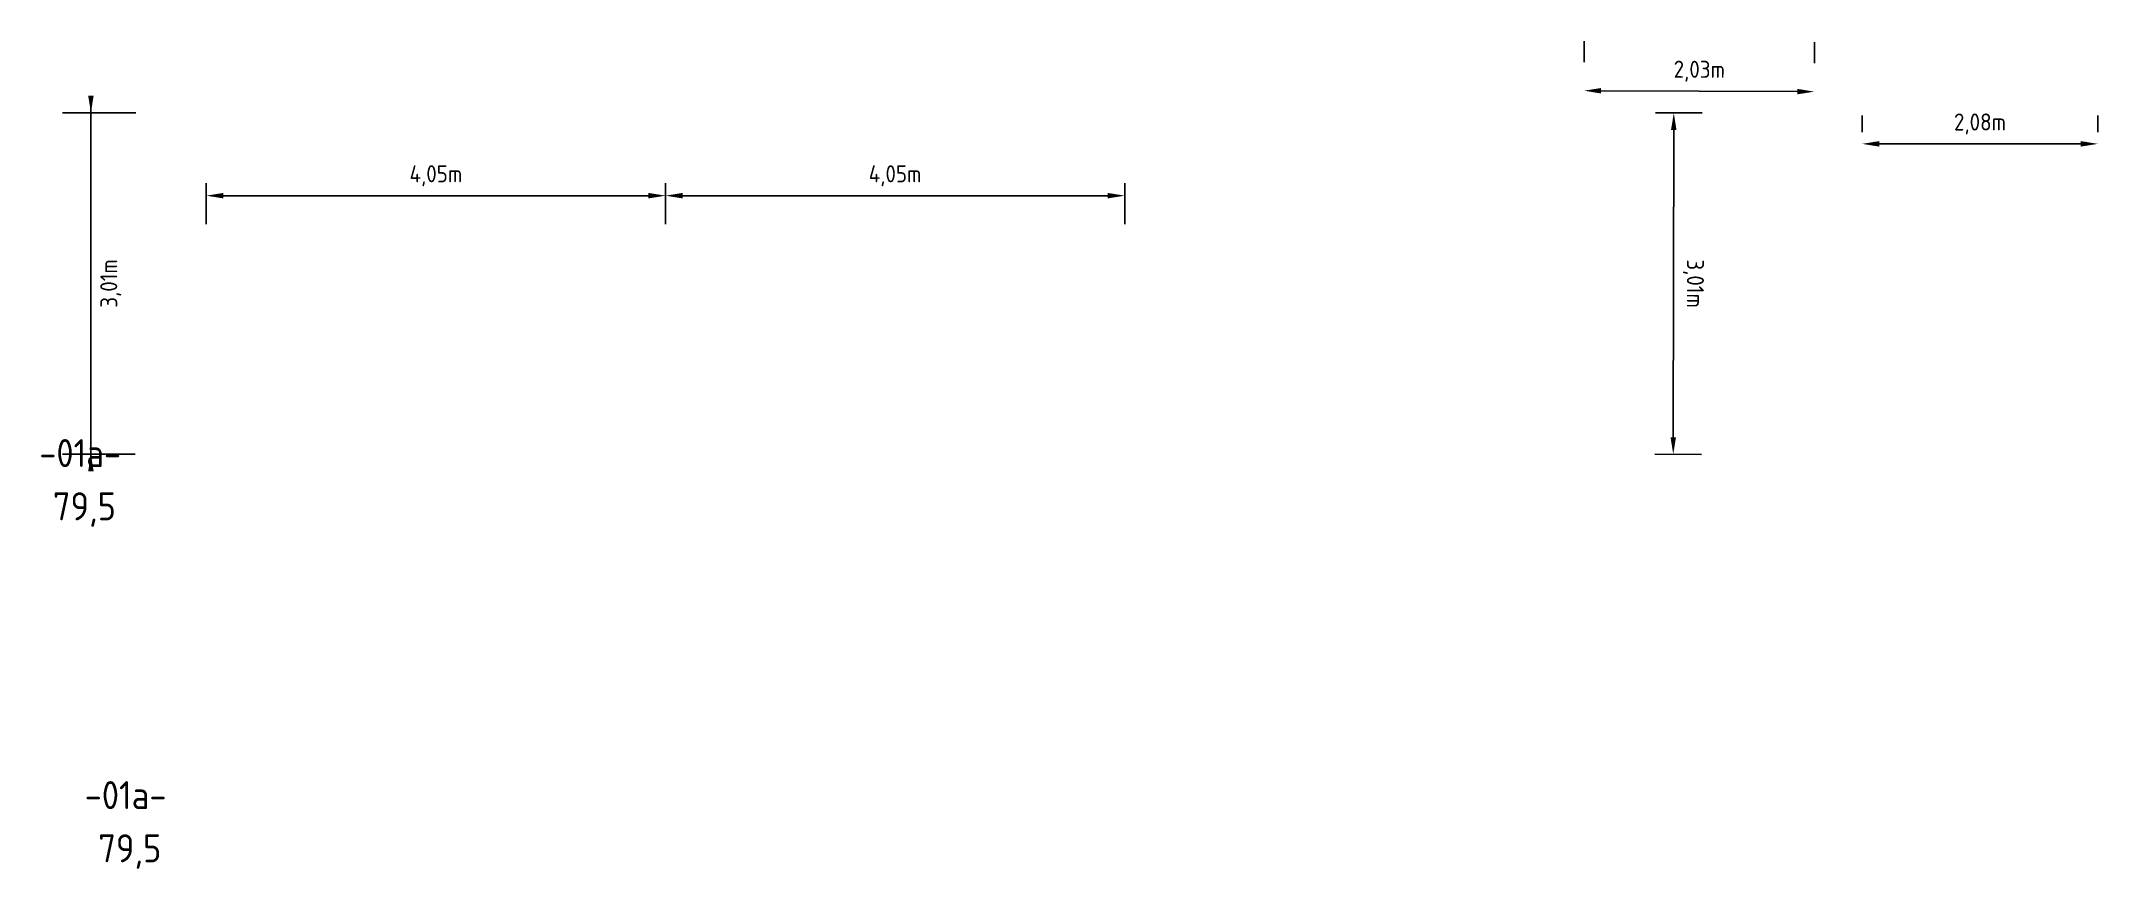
# Model space of a CAD drawing. Header units: metres. Extents: x -45254.5 to -45236.4, y 56439 to 56446.3.
import ezdxf

# ---------------------------------------------------------------- set-up
doc = ezdxf.new("R2010")
doc.units = ezdxf.units.M
doc.layers.add('LUMINOTÉCNICO', color=5, linetype='Continuous')
doc.styles.get("Standard").update_dxf_attribs({"font": 'ISOCP'})
doc.dimstyles.new('ISO-25', dxfattribs={"dimtxt": 1, "dimasz": 1, "dimexe": 1.25, "dimexo": 0.625, "dimgap": 0.5, "dimtad": 1, "dimlunit": 6, "dimtxsty": 'Standard', "dimcen": 2.5, "dimazin": 3, "dimtfac": 1, "dimtmove": 0, "dimatfit": 0})

# ---------------------------------------------------------------- blocks, each defined once
blk = doc.blocks.new('_CLOSEDFILLED')
at = {"color": 0, "linetype": 'BYBLOCK'}
blk.add_solid([(-1, 0.16), (0, 0), (-1, -0.16)], dxfattribs=at)
blk = doc.blocks.new('*D110')
for p, q in [((-45248.973, 56445.031), (-45248.973, 56444.671)), ((-45248.823, 56444.921), (-45245.078, 56444.921)), ((-45244.928, 56445.031), (-45244.928, 56444.671))]:
    blk.add_line(p, q)
at = {"layer": 'Defpoints'}
for p in [(-45248.973, 56445.656), (-45244.928, 56445.656), (-45248.973, 56444.921)]:
    blk.add_point(p, dxfattribs=at)
at = {"layer": 'LUMINOTÉCNICO', "xscale": 0.15, "yscale": 0.15, "rotation": 180}
blk.add_blockref('_CLOSEDFILLED', (-45248.973, 56444.921), dxfattribs=at)
at = {"layer": 'LUMINOTÉCNICO', "xscale": 0.15, "yscale": 0.15}
blk.add_blockref('_CLOSEDFILLED', (-45244.928, 56444.921), dxfattribs=at)
at = {"layer": 'LUMINOTÉCNICO', "insert": (-45246.951, 56445.096), "char_height": 0.15, "attachment_point": 5}
blk.add_mtext('4,05m', dxfattribs=at)

msp = doc.modelspace()

# ---------------------------------------------------------------- texts
at = {"layer": 'LUMINOTÉCNICO'}
for s, p in [('-01a-', (-45254.489, 56442.532)), ('79,5', (-45254.369, 56442.064)), ('-01a-', (-45254.089, 56439.522)), ('79,5', (-45253.969, 56439.054))]:
    msp.add_text(s, height=0.2466, dxfattribs=at).set_placement(p)

# ---------------------------------------------------------------- dimensions: what is measured, and where the dimension line sits
for base, p1, p2, angle in [((-45240.882, 56445.845), (-45240.883, 56445.656), (-45238.855, 56445.647), 359.7565), ((-45254.0342, 56445.651), (-45253.0132, 56445.651), (-45253.0181, 56442.6458), 90), ((-45240.092, 56445.65), (-45240.878, 56445.651), (-45240.883, 56442.646), 269.9071)]:
    msp.add_linear_dim(base=base, p1=p1, p2=p2, angle=angle, dimstyle='ISO-25', override={"dimtxt": 0.15, "dimasz": 0.15, "dimexe": 0.25, "dimgap": 0.1, "dimdec": 2, "dimrnd": 0.01, "dimzin": 8, "dimdsep": 44, "dimlunit": 2, "dimpost": '<>m'}, dxfattribs=at).render()
msp.add_linear_dim(base=(-45253.018, 56444.921), p1=(-45253.018, 56445.656), p2=(-45248.973, 56445.656), text='4,05m', dimstyle='ISO-25', override={"dimtxt": 0.15, "dimasz": 0.15, "dimexe": 0.25, "dimgap": 0.1, "dimdec": 2, "dimrnd": 0.01, "dimzin": 8, "dimdsep": 44, "dimlunit": 2, "dimpost": '<>m'}, dxfattribs=at).render()
dim = msp.add_linear_dim(base=(-45248.973093194, 56444.92123372), p1=(-45248.973093194, 56445.655793296), p2=(-45244.928093194, 56445.655793296), dimstyle='ISO-25', override={"dimtxt": 0.15, "dimasz": 0.15, "dimexe": 0.25, "dimgap": 0.1, "dimdec": 2, "dimrnd": 0.01, "dimzin": 8, "dimdsep": 44, "dimlunit": 2, "dimpost": '<>m'}, dxfattribs=at)
dim.commit()
dim.dimension.update_dxf_attribs({"geometry": '*D110', "text_midpoint": (-45246.950593194, 56445.09623372)})
msp.add_linear_dim(base=(-45238.433, 56445.377), p1=(-45238.433, 56444.854), p2=(-45236.357, 56444.854), dimstyle='ISO-25', override={"dimtxt": 0.15, "dimasz": 0.15, "dimexe": 0.25, "dimgap": 0.1, "dimdec": 2, "dimrnd": 0.01, "dimzin": 8, "dimdsep": 44, "dimlunit": 2, "dimpost": '<>m'}, dxfattribs=at).render()

doc.saveas('drawing.dxf')
